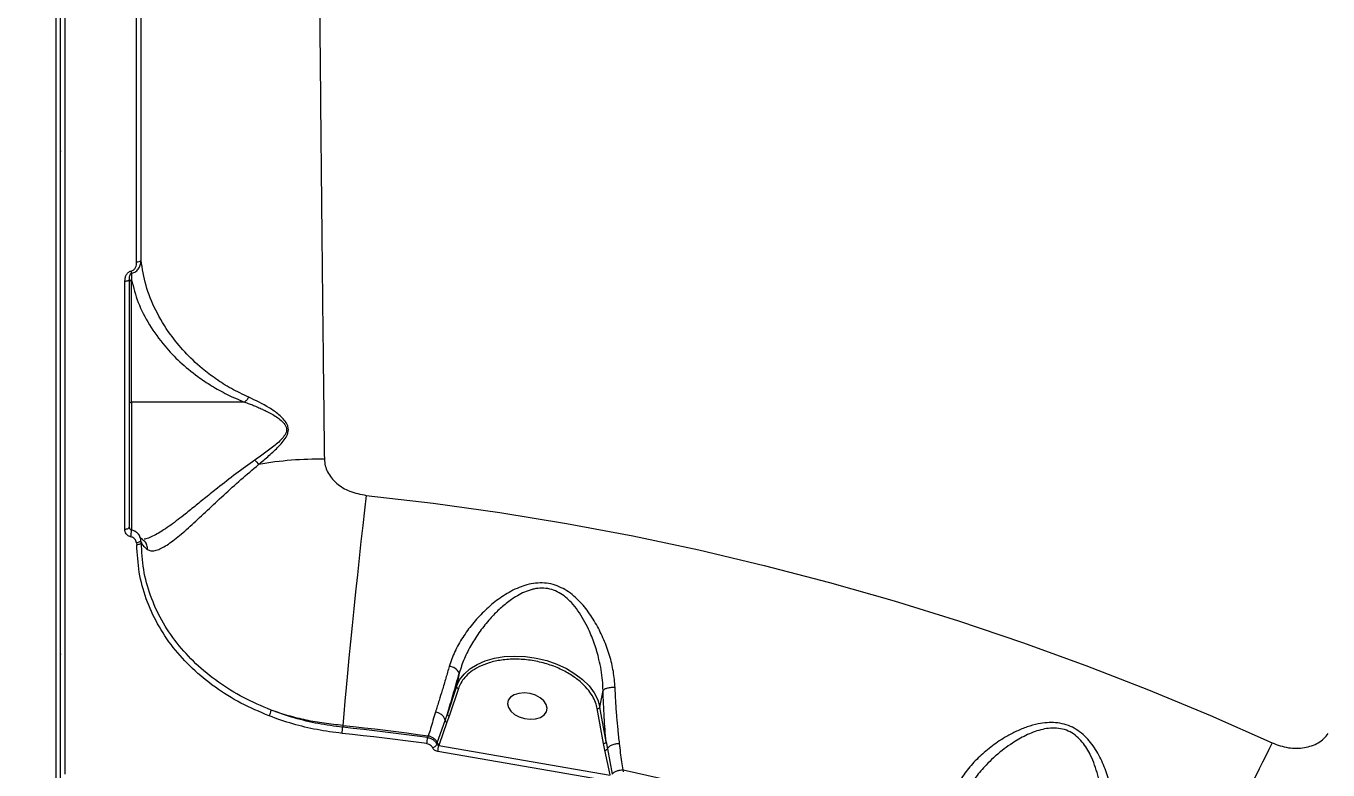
# Model space of a CAD drawing. Header units: millimetres. Extents: x -5609 to 5139, y -3980 to 3221.
# Drawn here: x 1279.1 to 1571.5, y -41.2 to 125.7 of the extents above; entities that cross this region are included whole.
import ezdxf

# ---------------------------------------------------------------- set-up
doc = ezdxf.new("R2010")
doc.units = ezdxf.units.MM
for name, color, linetype in [('DIKOM_ОБЪЕКТ', 7, 'Continuous'), ('DIKOM_РАЗМЕР_ЗОНА', 7, 'Continuous'), ('DIKOM_РАЗМЕР_ОБЪЕКТА', 7, 'Continuous')]:
    doc.layers.add(name, color=color, linetype=linetype)
doc.styles.add('style1', font='arial.ttf', dxfattribs={"width": 0.8})
doc.dimstyles.new('1-50', dxfattribs={"dimtxt": 300, "dimasz": 200, "dimexe": 100, "dimexo": 0, "dimgap": 100, "dimtad": 1, "dimtxsty": 'style1', "dimcen": 200, "dimclrd": 7, "dimclre": 7, "dimclrt": 7, "dimadec": 1, "dimazin": 2, "dimtfac": 1, "dimtmove": 0, "dimatfit": 2, "dimfxl": 0, "dimlwd": 25, "dimlwe": 18, "dimarcsym": 0})

# ---------------------------------------------------------------- blocks, each defined once
blk = doc.blocks.new('A$Cc336a1e3')
at = {"color": 8, "linetype": 'Continuous', "lineweight": 15}
for p, q in [((4106, 1498.9), (4106, 1079.9)), ((4123, 1314.23), (4123, 1285.4)), ((4122.57, 1285.91), (4122.5, 1286.22)), ((4125.11, 1283.37), (4124.9, 1283.96))]:
    blk.add_line(p, q, dxfattribs=at)
at = {"color": 7, "linetype": 'Continuous', "lineweight": 15}
for p, q in [((4122.96, 1343.13), (4123, 1341.64)), ((4123, 1314.23), (4123, 1341.64)), ((4148.33, 1314.23), (4123, 1314.23)), ((4125.18, 1282.68), (4125.11, 1283.37)), ((4125.49, 1283.41), (4125.47, 1283.38)), ((4124.12, 1282.65), (4124.17, 1282.21)), ((4196.56, 1253.41), (4195.97, 1250.43)), ((4195.97, 1250.43), (4193.92, 1244.27)), ((4196.38, 1249.93), (4194.33, 1243.77)), ((4228.13, 1245.8), (4228.87, 1249.52)), ((4228.98, 1237.64), (4227.56, 1245.44)), ((4229.54, 1238), (4228.13, 1245.8)), ((4191.65, 1237.74), (4193.41, 1242.81)), ((4193.41, 1242.81), (4193.92, 1244.27)), ((4194.33, 1243.77), (4193.82, 1242.37)), ((4170.4, 1241.68), (4170.4, 1241.26)), ((4193.82, 1242.37), (4192.04, 1237.42)), ((4189.62, 1239.35), (4189.48, 1238.94)), ((4191.55, 1237.42), (4191.65, 1237.74)), ((4192.04, 1237.42), (4191.97, 1237.19)), ((4191.97, 1237.19), (4230.45, 1230.49)), ((4229.29, 1236.14), (4228.98, 1237.64)), ((4229.54, 1238), (4229.84, 1236.45)), ((4230.2, 1229.13), (4191.75, 1235.83)), ((4230.43, 1230.58), (4229.29, 1236.14)), ((4229.84, 1236.45), (4230.91, 1230.76)), ((4233.44, 1231.23), (4233.36, 1231.68))]:
    blk.add_line(p, q, dxfattribs=at)
at = {"color": 7, "linetype": 'Continuous', "lineweight": 15, "flags": 128}
for points in [[(4121.5, 1341.38), (4121.69, 1341.38), (4121.88, 1341.4), (4122.05, 1341.44), (4122.21, 1341.48), (4122.33, 1341.54), (4122.42, 1341.61), (4122.48, 1341.68), (4122.5, 1341.75)], [(4175.68, 1293.3), (4175.3, 1289.99), (4174.9, 1286.52), (4174.5, 1282.92), (4174.1, 1279.22), (4173.69, 1275.45), (4173.29, 1271.66), (4172.89, 1267.86), (4172.51, 1264.11), (4172.14, 1260.43), (4171.79, 1256.86), (4171.46, 1253.42), (4171.15, 1250.16), (4170.87, 1247.1), (4170.62, 1244.26), (4170.4, 1241.68)], [(4175.68, 1293.3), (4190.72, 1291.54), (4205.71, 1289.44), (4220.66, 1286.99), (4235.53, 1284.19), (4250.34, 1281.06), (4265.07, 1277.58), (4279.71, 1273.76), (4294.26, 1269.61), (4308.7, 1265.12), (4323.04, 1260.3), (4337.25, 1255.14), (4351.34, 1249.67), (4365.29, 1243.87), (4379.11, 1237.75)], [(4121.49, 1285.71), (4121.69, 1285.72), (4121.88, 1285.75), (4122.05, 1285.79), (4122.2, 1285.86), (4122.33, 1285.94), (4122.42, 1286.02), (4122.48, 1286.12), (4122.5, 1286.22)], [(4122.96, 1285.51), (4122.96, 1285.51), (4122.93, 1285.51)], [(4124.12, 1282.65), (4124.33, 1282.69), (4124.52, 1282.76), (4124.7, 1282.84), (4124.85, 1282.93), (4124.97, 1283.04), (4125.06, 1283.15), (4125.11, 1283.26), (4125.11, 1283.37)], [(4195.97, 1250.43), (4196.64, 1251.87), (4197.64, 1253.19), (4198.96, 1254.37), (4200.56, 1255.37), (4202.41, 1256.17), (4204.47, 1256.76), (4206.69, 1257.12), (4209.02, 1257.24), (4211.43, 1257.13), (4213.84, 1256.78), (4216.21, 1256.21), (4218.48, 1255.42), (4220.62, 1254.43), (4222.56, 1253.27), (4224.27, 1251.95), (4225.71, 1250.52), (4226.85, 1248.99), (4227.66, 1247.4), (4228.13, 1245.8)], [(4211.26, 1243.19), (4212.52, 1243.05), (4213.73, 1243.15), (4214.79, 1243.48), (4215.62, 1244.02), (4216.14, 1244.71), (4216.31, 1245.51), (4216.12, 1246.36), (4215.58, 1247.17), (4214.75, 1247.89), (4213.68, 1248.46), (4212.46, 1248.83), (4211.2, 1248.97), (4209.98, 1248.87), (4208.92, 1248.54), (4208.1, 1248.01), (4207.58, 1247.31), (4207.41, 1246.51), (4207.6, 1245.66), (4208.13, 1244.85), (4208.97, 1244.13), (4210.04, 1243.56), (4211.26, 1243.19)], [(4189.3, 1237.58), (4186.92, 1237.9), (4184.54, 1238.21), (4182.17, 1238.51), (4179.79, 1238.81), (4177.4, 1239.09), (4175.02, 1239.37), (4172.64, 1239.63), (4170.25, 1239.89)], [(4170.4, 1241.68), (4172.8, 1241.42), (4175.21, 1241.16), (4177.61, 1240.88), (4180.02, 1240.59), (4182.42, 1240.3), (4184.82, 1239.99), (4187.22, 1239.67), (4189.62, 1239.35)], [(4189.48, 1238.94), (4187.1, 1239.26), (4184.72, 1239.58), (4182.33, 1239.88), (4179.95, 1240.17), (4177.56, 1240.46), (4175.17, 1240.73), (4172.79, 1241), (4170.4, 1241.26)], [(4233.36, 1231.68), (4241.67, 1229.84), (4249.96, 1227.89), (4258.21, 1225.83), (4266.43, 1223.64), (4274.62, 1221.34), (4282.78, 1218.93), (4290.9, 1216.4), (4298.98, 1213.76)]]:
    blk.add_lwpolyline(points, dxfattribs=at)
at = {"color": 8, "linetype": 'Continuous', "lineweight": 15, "flags": 128}
blk.add_lwpolyline([(4125.11, 1283.37), (4125, 1283.74), (4124.88, 1284.02)], dxfattribs=at)
at = {"color": 7, "linetype": 'Continuous', "lineweight": 15}
for centre, radius, start, end in [((4124.33, 1346.78), 1.1, 259.8013, 317.3378), ((4130.14, 1344.66), 7.34, 188.1224, 192.0373), ((4122.97, 1341.17), 0.471, 86.3248, 175.7932), ((4182.34, 1326.88), 40.75, 219.0323, 220.8756), ((4164.92, 1225.86), 75.55, 88.9637, 100.2115), ((4194.12, 1252.2), 2.73, 26.3809, 85.5314), ((4196.45, 1250.41), 0.48, 177.1409, 261.4836), ((4227.62, 1245.98), 0.54, 263.9804, 340.7519), ((4150.76, 1245.6), 3.62, 329.9888, 351.9048), ((4193.93, 1242.88), 0.521, 187.1925, 258.2783), ((4194.39, 1244.24), 0.47, 176.5001, 257.6791), ((4194.5, 1244.45), 0.702, 252.2797, 255.6818), ((4125.82, 1245.17), 44.74, 353.2254, 354.9889), ((4155.71, 1242.8), 33.99, 351.1576, 353.4791), ((4192.16, 1237.96), 0.558, 203.8166, 257.7066), ((4172.35, 1239.62), 19.77, 348.9448, 352.9448), ((4229.03, 1238.18), 0.539, 263.9502, 340.8039), ((4778.82, 1032.84), 449.17, 152.8586, 159.4653), ((4229.32, 1236.72), 0.582, 266.9808, 331.9192)]:
    blk.add_arc(centre, radius, start, end, dxfattribs=at)
at = {"color": 8, "linetype": 'Continuous', "lineweight": 15}
blk.add_arc((4117.21, 1285.4), 5.75, 346.0493, 1.0406, dxfattribs=at)
at = {"color": 7, "linetype": 'Continuous', "lineweight": 15}
for points, knots in [([(4107, 1912.36), (4107, 1910.96), (4107, 1908.16), (4107, 1902.55), (4107, 1895.94), (4107, 1888.24), (4107, 1879.5), (4107, 1869.7), (4107, 1858.86), (4107, 1847.02), (4107, 1834.27), (4107, 1820.65), (4107, 1806.17), (4107, 1790.84), (4107, 1774.66), (4107, 1757.69), (4107, 1740.05), (4107, 1721.8), (4107, 1703), (4107, 1683.63), (4107, 1663.7), (4107, 1643.27), (4107, 1622.45), (4107, 1601.35), (4107, 1580.03), (4107, 1558.52), (4107, 1536.79), (4107, 1514.9), (4107, 1492.93), (4107, 1471.02), (4107, 1449.26), (4107, 1427.67), (4107, 1406.27), (4107, 1385.05), (4107, 1364.09), (4107, 1343.51), (4107, 1323.42), (4107, 1303.87), (4107, 1284.85), (4107, 1266.39), (4107, 1248.44), (4107, 1237.05), (4107, 1231.34)], [0, 0, 0, 0, 0.025167, 0.05022, 0.075177, 0.100074, 0.124962, 0.149949, 0.175068, 0.200171, 0.225182, 0.250091, 0.274974, 0.299918, 0.324972, 0.350099, 0.375174, 0.400098, 0.424991, 0.449904, 0.474889, 0.5, 0.525111, 0.550097, 0.57501, 0.599902, 0.624826, 0.649901, 0.675028, 0.700083, 0.725027, 0.749909, 0.774819, 0.799829, 0.824933, 0.850052, 0.875038, 0.899927, 0.924824, 0.94978, 0.974833, 1, 1, 1, 1]), ([(4108, 1913.35), (4108, 1911.92), (4108, 1909.07), (4108, 1903.33), (4108, 1896.57), (4108, 1888.72), (4108, 1880.04), (4108, 1870.63), (4108, 1860.62), (4108, 1851.99), (4108, 1845.23), (4108, 1840.67), (4108, 1835.98), (4108, 1831.19), (4108, 1826.29), (4108, 1818.05), (4108, 1806.11), (4108, 1790), (4108, 1773.23), (4108, 1755.88), (4108, 1738.41), (4108, 1720.94), (4108, 1703.58), (4108, 1689.79), (4108, 1679.84), (4108, 1673.84), (4108, 1667.81), (4108, 1661.77), (4108, 1655.72), (4108, 1649.65), (4108, 1638.31), (4108, 1621.62), (4108, 1599.44), (4108, 1577.25), (4108, 1555.14), (4108, 1535.87), (4108, 1519.48), (4108, 1505.95), (4108, 1492.53), (4108, 1479.24), (4108, 1466.09), (4108, 1453.08), (4108, 1440.24), (4108, 1424.47), (4108, 1405.84), (4108, 1384.45), (4108, 1363.41), (4108, 1342.79), (4108, 1322.63), (4108, 1302.99), (4108, 1283.91), (4108, 1265.47), (4108, 1247.64), (4108, 1236.34), (4108, 1230.7)], [0, 0, 0, 0, 0.025552, 0.050984, 0.076294, 0.101484, 0.126553, 0.149842, 0.173026, 0.196104, 0.205143, 0.214165, 0.223171, 0.232161, 0.241135, 0.250092, 0.276443, 0.302491, 0.328238, 0.353682, 0.378823, 0.402016, 0.424946, 0.447612, 0.455186, 0.46273, 0.470244, 0.477729, 0.485183, 0.492607, 0.500002, 0.526531, 0.552719, 0.578564, 0.604068, 0.629229, 0.644782, 0.660202, 0.675488, 0.690641, 0.705659, 0.720545, 0.735296, 0.749914, 0.775113, 0.80027, 0.825384, 0.850456, 0.875486, 0.900474, 0.925419, 0.950322, 0.975182, 1, 1, 1, 1]), ([(4163.1, 1859.17), (4163.11, 1857.22), (4163.11, 1853.32), (4163.12, 1846.6), (4163.14, 1839.27), (4163.16, 1831.29), (4163.18, 1823.45), (4163.2, 1815.95), (4163.21, 1808.95), (4163.23, 1801.67), (4163.25, 1794.11), (4163.27, 1786.31), (4163.3, 1778.25), (4163.33, 1767.59), (4163.37, 1754.05), (4163.42, 1737.32), (4163.48, 1720.05), (4163.54, 1704.79), (4163.59, 1691.86), (4163.62, 1681.43), (4163.67, 1670.91), (4163.71, 1660.3), (4163.75, 1649.63), (4163.8, 1638.9), (4163.85, 1627.15), (4163.91, 1614.38), (4163.97, 1600.58), (4164.04, 1586.78), (4164.11, 1573), (4164.18, 1559.26), (4164.25, 1545.32), (4164.33, 1531.2), (4164.42, 1516.91), (4164.5, 1502.74), (4164.59, 1488.69), (4164.68, 1474.79), (4164.8, 1458.42), (4164.94, 1439.68), (4165.1, 1418.7), (4165.27, 1398.19), (4165.45, 1378.06), (4165.64, 1358.32), (4165.85, 1338.87), (4166.06, 1319.82), (4166.21, 1307.54), (4166.29, 1301.4)], [0, 0, 0, 0, 0.025182, 0.050257, 0.075225, 0.100087, 0.124844, 0.143028, 0.161119, 0.179116, 0.197019, 0.214827, 0.232542, 0.250163, 0.282871, 0.315161, 0.347035, 0.378492, 0.396282, 0.413936, 0.431454, 0.448835, 0.466081, 0.483191, 0.500164, 0.521591, 0.542805, 0.563807, 0.584596, 0.605174, 0.625539, 0.646847, 0.667953, 0.688858, 0.709563, 0.730066, 0.750369, 0.782153, 0.81358, 0.84465, 0.875361, 0.906467, 0.937368, 0.968702, 1, 1, 1, 1]), ([(4107, 1498.9), (4107, 1493.79), (4107, 1483.49), (4107, 1467.95), (4107, 1452.14), (4107, 1436.09), (4107, 1419.84), (4107, 1403.42), (4107, 1386.87), (4107, 1370.24), (4107, 1353.56), (4107, 1336.89), (4107, 1320.29), (4107, 1303.8), (4107, 1287.49), (4107, 1271.41), (4107, 1255.64), (4107, 1240.22), (4107, 1225.22), (4107, 1209.73), (4107, 1193.94), (4107, 1178.12), (4107, 1163.27), (4107, 1149.49), (4107, 1137.53), (4107, 1127.31), (4107, 1120.31), (4107, 1116.81), (4107, 1115.9)], [0, 0, 0, 0, 0.031619, 0.063724, 0.096309, 0.129848, 0.163861, 0.19834, 0.233732, 0.26957, 0.305845, 0.34296, 0.380476, 0.418382, 0.457019, 0.495993, 0.535295, 0.575183, 0.615328, 0.65572, 0.704681, 0.753929, 0.803399, 0.853029, 0.90275, 0.944186, 0.985574, 1, 1, 1, 1]), ([(4124.14, 1345.7), (4124.14, 1351.18), (4124.13, 1362.19), (4124.13, 1379.1), (4124.12, 1396.33), (4124.12, 1408.02), (4124.11, 1413.89)], [0, 0, 0, 0, 0.246883, 0.495844, 0.746884, 1, 1, 1, 1]), ([(4125.14, 1346.03), (4125.14, 1353.44), (4125.13, 1368.23), (4125.12, 1390.97), (4125.11, 1406.37), (4125.11, 1414.08)], [0, 0, 0, 0, 0.333514, 0.666491, 1, 1, 1, 1]), ([(4107.04, 1370.63), (4107.04, 1370.63), (4107.03, 1370.61), (4107.01, 1370.53), (4106.99, 1370.44), (4107, 1370.37), (4107, 1370.36)], [0, 0, 0, 0, 0.015549, 0.204916, 0.942104, 1, 1, 1, 1]), ([(4122.87, 1343.62), (4122.98, 1343.65), (4123.21, 1343.7), (4123.58, 1343.97), (4123.9, 1344.43), (4124.1, 1345.05), (4124.13, 1345.48), (4124.14, 1345.7)], [0, 0, 0, 0, 0.125685, 0.2512, 0.501187, 0.750978, 1, 1, 1, 1]), ([(4122.96, 1343.13), (4123.15, 1343.17), (4123.52, 1343.24), (4124.13, 1343.61), (4124.68, 1344.25), (4125.06, 1345.13), (4125.11, 1345.74), (4125.14, 1346.03)], [0, 0, 0, 0, 0.144752, 0.282655, 0.536381, 0.772397, 1, 1, 1, 1]), ([(4149.32, 1315.32), (4147.98, 1315.95), (4145.29, 1317.21), (4141.86, 1319.41), (4138.29, 1322.14), (4134.82, 1325.46), (4131.25, 1329.83), (4128.27, 1334.82), (4126.02, 1340.39), (4125.43, 1344.15), (4125.14, 1346.03)], [0, 0, 0, 0, 0.082541, 0.165763, 0.24874, 0.373281, 0.498895, 0.666662, 0.83332, 1, 1, 1, 1]), ([(4121.5, 1341.38), (4121.51, 1341.61), (4121.54, 1342.07), (4121.76, 1342.74), (4122.11, 1343.23), (4122.5, 1343.53), (4122.75, 1343.59), (4122.87, 1343.62)], [0, 0, 0, 0, 0.249062, 0.498938, 0.748904, 0.874412, 1, 1, 1, 1]), ([(4122.5, 1341.75), (4122.51, 1342.03), (4122.54, 1342.43), (4122.69, 1342.86), (4122.81, 1343.04), (4122.89, 1343.1), (4122.94, 1343.12), (4122.96, 1343.13)], [0, 0, 0, 0, 0.57144, 0.823274, 0.924624, 0.965478, 1, 1, 1, 1]), ([(4121.49, 1285.71), (4121.49, 1291.7), (4121.49, 1303.69), (4121.49, 1322.27), (4121.5, 1335), (4121.5, 1341.38)], [0, 0, 0, 0, 0.332809, 0.666143, 1, 1, 1, 1]), ([(4122.5, 1286.22), (4122.5, 1292.2), (4122.5, 1304.17), (4122.5, 1322.71), (4122.5, 1335.41), (4122.5, 1341.75)], [0, 0, 0, 0, 0.333321, 0.666685, 1, 1, 1, 1]), ([(4123, 1341.64), (4123.43, 1339.95), (4124.3, 1336.55), (4126.85, 1331.57), (4130.04, 1327.11), (4133.75, 1323.23), (4137.3, 1320.28), (4140.92, 1317.86), (4144.36, 1315.91), (4147.01, 1314.79), (4148.33, 1314.23)], [0, 0, 0, 0, 0.166001, 0.332566, 0.499545, 0.624701, 0.749231, 0.832963, 0.916744, 1, 1, 1, 1]), ([(4122.5, 1313.79), (4122.51, 1313.85), (4122.52, 1313.96), (4122.64, 1314.11), (4122.8, 1314.21), (4122.93, 1314.22), (4123, 1314.23)], [0, 0, 0, 0, 0.249954, 0.500027, 0.750031, 1, 1, 1, 1]), ([(4148.35, 1314.23), (4148.34, 1314.23), (4148.34, 1314.23), (4148.34, 1314.23), (4148.34, 1314.23), (4148.33, 1314.23)], [0, 0, 0, 0, 0.194973, 0.421182, 1, 1, 1, 1]), ([(4148.35, 1314.23), (4148.52, 1314.36), (4148.88, 1314.63), (4149.17, 1315.09), (4149.32, 1315.32)], [0, 0, 0, 0, 0.499949, 1, 1, 1, 1]), ([(4148.35, 1314.23), (4148.71, 1314.1), (4149.37, 1313.87), (4150.38, 1313.48), (4151.35, 1313.08), (4152.31, 1312.65), (4153.33, 1312.16), (4154.4, 1311.6), (4155.54, 1310.92), (4156.59, 1310.14), (4157.34, 1309.37), (4157.71, 1308.63), (4157.81, 1308.03), (4157.7, 1307.41), (4157.31, 1306.63), (4156.56, 1305.74), (4155.13, 1304.45), (4153.15, 1302.95), (4151.51, 1301.8), (4150.69, 1301.22)], [0, 0, 0, 0, 0.056327, 0.102924, 0.155309, 0.207876, 0.252733, 0.316119, 0.378914, 0.44103, 0.502191, 0.532112, 0.561441, 0.590879, 0.620856, 0.682046, 0.744811, 0.871974, 1, 1, 1, 1]), ([(4151.53, 1300.21), (4152.31, 1300.88), (4153.86, 1302.21), (4155.73, 1303.93), (4157.07, 1305.42), (4157.78, 1306.44), (4158.13, 1307.34), (4158.24, 1308.05), (4158.14, 1308.74), (4157.8, 1309.58), (4157.1, 1310.48), (4155.77, 1311.7), (4153.19, 1313.47), (4150.87, 1314.58), (4149.32, 1315.32)], [0, 0, 0, 0, 0.124296, 0.24931, 0.312372, 0.375884, 0.408195, 0.440655, 0.473018, 0.505323, 0.568888, 0.631352, 0.755411, 1, 1, 1, 1]), ([(4166.29, 1301.4), (4166.33, 1300.91), (4166.41, 1299.93), (4167.16, 1298.03), (4168.9, 1295.89), (4171.98, 1294), (4174.43, 1293.54), (4175.68, 1293.3)], [0, 0, 0, 0, 0.118482, 0.237236, 0.48161, 0.737061, 1, 1, 1, 1]), ([(4126.57, 1281.13), (4126.81, 1281.01), (4127.3, 1280.77), (4128.25, 1280.85), (4129.35, 1281.23), (4130.98, 1282.12), (4133.33, 1283.87), (4136.52, 1286.67), (4139.99, 1289.91), (4143.67, 1293.35), (4147.52, 1296.85), (4150.19, 1299.09), (4151.53, 1300.21)], [0, 0, 0, 0, 0.062485, 0.125537, 0.188143, 0.250783, 0.375723, 0.500865, 0.625324, 0.750541, 0.874746, 1, 1, 1, 1]), ([(4122.79, 1284.02), (4122.69, 1284.04), (4122.48, 1284.09), (4122.12, 1284.29), (4121.78, 1284.65), (4121.54, 1285.16), (4121.51, 1285.53), (4121.49, 1285.71)], [0, 0, 0, 0, 0.124879, 0.250381, 0.499816, 0.749652, 1, 1, 1, 1]), ([(4122.96, 1285.51), (4122.95, 1285.51), (4122.89, 1285.52), (4122.78, 1285.57), (4122.58, 1285.75), (4122.52, 1285.97), (4122.48, 1286.13)], [0, 0, 0, 0, 0.026264, 0.142234, 0.380516, 1, 1, 1, 1]), ([(4124.12, 1282.65), (4124.08, 1282.8), (4123.99, 1283.11), (4123.71, 1283.52), (4123.38, 1283.8), (4123.06, 1283.96), (4122.88, 1284), (4122.79, 1284.02)], [0, 0, 0, 0, 0.250647, 0.500096, 0.749878, 0.875215, 1, 1, 1, 1]), ([(4124.95, 1283.87), (4124.87, 1284.06), (4124.69, 1284.42), (4124.26, 1284.91), (4123.69, 1285.33), (4123.21, 1285.45), (4122.96, 1285.51)], [0, 0, 0, 0, 0.228652, 0.466693, 0.722595, 1, 1, 1, 1]), ([(4124.9, 1283.96), (4124.89, 1284), (4124.79, 1284.28), (4124.42, 1284.72), (4124.03, 1285.14), (4123.76, 1285.23), (4123.76, 1285.23)], [0, 0, 0, 0, 0.074557, 0.521955, 0.99215, 1, 1, 1, 1]), ([(4125.57, 1283.27), (4125.42, 1283.38), (4125.13, 1283.59), (4125.02, 1283.73), (4125.02, 1283.72), (4125.02, 1283.71)], [0, 0, 0, 0, 0.464981, 0.863726, 1, 1, 1, 1]), ([(4125.18, 1282.68), (4125.15, 1282.62), (4125.11, 1282.5), (4124.87, 1282.34), (4124.54, 1282.23), (4124.29, 1282.22), (4124.17, 1282.21)], [0, 0, 0, 0, 0.241266, 0.500018, 0.758881, 1, 1, 1, 1]), ([(4153.89, 1243.8), (4151.75, 1244.71), (4147.46, 1246.53), (4141.69, 1250.15), (4136.56, 1254.34), (4132.2, 1259.11), (4128.7, 1264.37), (4126.15, 1270.04), (4124.51, 1276.01), (4124.29, 1280.14), (4124.17, 1282.21)], [0, 0, 0, 0, 0.124824, 0.249214, 0.374558, 0.498947, 0.624294, 0.749045, 0.873924, 1, 1, 1, 1]), ([(4154.34, 1245.1), (4152.24, 1245.99), (4148.03, 1247.78), (4142.37, 1251.31), (4137.33, 1255.41), (4133.05, 1260.09), (4129.62, 1265.23), (4127.12, 1270.77), (4125.51, 1276.62), (4125.29, 1280.66), (4125.18, 1282.68)], [0, 0, 0, 0, 0.124996, 0.249513, 0.374923, 0.499325, 0.62463, 0.749297, 0.874059, 1, 1, 1, 1]), ([(4125.18, 1282.68), (4125.31, 1282.42), (4125.58, 1281.9), (4126.24, 1281.39), (4126.57, 1281.13)], [0, 0, 0, 0, 0.501558, 1, 1, 1, 1]), ([(4231.57, 1250.21), (4231.47, 1251.4), (4231.27, 1253.78), (4230.37, 1257.39), (4229.1, 1260.93), (4227.42, 1264.36), (4225.34, 1267.58), (4223.19, 1270.01), (4221.17, 1271.64), (4219.48, 1272.64), (4217.66, 1273.35), (4215.7, 1273.69), (4213.71, 1273.64), (4211.8, 1273.26), (4209.95, 1272.63), (4207.62, 1271.52), (4204.92, 1269.74), (4202.04, 1267.24), (4199.49, 1264.46), (4197.3, 1261.44), (4195.48, 1258.25), (4194.71, 1256.03), (4194.33, 1254.92)], [0, 0, 0, 0, 0.061031, 0.122058, 0.183992, 0.245964, 0.308726, 0.372018, 0.405257, 0.43616, 0.468589, 0.50107, 0.533245, 0.565712, 0.596361, 0.629327, 0.692101, 0.754282, 0.816246, 0.877522, 0.938935, 1, 1, 1, 1]), ([(4228.87, 1249.52), (4228.84, 1250.28), (4228.78, 1251.8), (4228.46, 1254.14), (4227.9, 1256.87), (4227, 1259.95), (4225.81, 1262.92), (4224.53, 1265.4), (4223.26, 1267.42), (4221.91, 1269.12), (4220.48, 1270.48), (4219.01, 1271.51), (4217.36, 1272.23), (4215.57, 1272.54), (4214.07, 1272.44), (4212.9, 1272.19), (4211.76, 1271.83), (4210.38, 1271.23), (4208.95, 1270.38), (4207.69, 1269.5), (4206.58, 1268.62), (4205.52, 1267.68), (4204.49, 1266.67), (4203.42, 1265.53), (4202.33, 1264.24), (4201.22, 1262.79), (4200.21, 1261.32), (4198.98, 1259.29), (4197.62, 1256.69), (4196.92, 1254.5), (4196.56, 1253.41)], [0, 0, 0, 0, 0.0408, 0.081922, 0.124553, 0.187175, 0.249495, 0.291763, 0.333501, 0.374761, 0.406166, 0.4374, 0.468792, 0.500152, 0.531438, 0.546741, 0.56292, 0.594109, 0.625463, 0.65014, 0.674829, 0.699548, 0.724314, 0.750209, 0.781535, 0.812691, 0.845702, 0.87489, 0.93748, 1, 1, 1, 1]), ([(4107.04, 1257.71), (4107.04, 1257.71), (4107.03, 1257.69), (4107.01, 1257.61), (4106.99, 1257.52), (4107, 1257.45), (4107, 1257.45)], [0, 0, 0, 0, 0.015561, 0.205242, 0.943617, 1, 1, 1, 1]), ([(4194.33, 1254.92), (4194.08, 1254.04), (4193.54, 1252.21), (4192.78, 1249.67), (4192, 1247.11), (4191.51, 1245.55), (4191.24, 1244.7)], [0, 0, 0, 0, 0.240295, 0.50063, 0.728481, 1, 1, 1, 1]), ([(4227.56, 1245.44), (4227.45, 1245.9), (4227.22, 1246.86), (4226.48, 1248.36), (4225.34, 1249.96), (4223.71, 1251.59), (4221.55, 1253.16), (4218.9, 1254.56), (4215.84, 1255.66), (4212.54, 1256.36), (4209.21, 1256.61), (4206.07, 1256.4), (4203.28, 1255.79), (4200.96, 1254.86), (4199.14, 1253.73), (4197.82, 1252.49), (4196.89, 1251.23), (4196.54, 1250.35), (4196.38, 1249.93)], [0, 0, 0, 0, 0.046211, 0.097338, 0.153593, 0.214976, 0.281182, 0.351537, 0.42495, 0.5, 0.575047, 0.648464, 0.718819, 0.785025, 0.846409, 0.902664, 0.953791, 1, 1, 1, 1]), ([(4193.92, 1244.27), (4194.35, 1245.71), (4195.21, 1248.59), (4196.11, 1251.8), (4196.56, 1253.41)], [0, 0, 0, 0, 0.498647, 1, 1, 1, 1]), ([(4231.57, 1250.21), (4231.27, 1250.2), (4230.65, 1250.18), (4229.8, 1250.03), (4229.14, 1249.8), (4228.96, 1249.61), (4228.87, 1249.52)], [0, 0, 0, 0, 0.241275, 0.500025, 0.758725, 1, 1, 1, 1]), ([(4229.54, 1238), (4229.39, 1239.82), (4229.08, 1243.45), (4228.94, 1247.49), (4228.87, 1249.52)], [0, 0, 0, 0, 0.499666, 1, 1, 1, 1]), ([(4232.57, 1237.62), (4232.45, 1238.64), (4232.22, 1240.57), (4231.94, 1243.7), (4231.72, 1246.87), (4231.62, 1249.12), (4231.57, 1250.21)], [0, 0, 0, 0, 0.264908, 0.499062, 0.75774, 1, 1, 1, 1]), ([(4170.25, 1239.89), (4168.38, 1240.13), (4164.63, 1240.63), (4159.13, 1241.94), (4155.64, 1243.17), (4153.89, 1243.8)], [0, 0, 0, 0, 0.333882, 0.666019, 1, 1, 1, 1]), ([(4170.4, 1241.68), (4169.01, 1241.82), (4166.24, 1242.08), (4162.17, 1242.83), (4158.18, 1243.8), (4155.63, 1244.66), (4154.34, 1245.1)], [0, 0, 0, 0, 0.251192, 0.500424, 0.749451, 1, 1, 1, 1]), ([(4170.4, 1241.26), (4168.55, 1241.5), (4164.88, 1241.99), (4159.48, 1243.27), (4156.06, 1244.49), (4154.34, 1245.1)], [0, 0, 0, 0, 0.334013, 0.66598, 1, 1, 1, 1]), ([(4191.24, 1244.7), (4191.05, 1244.07), (4190.65, 1242.77), (4190.15, 1240.97), (4189.79, 1239.88), (4189.62, 1239.35)], [0, 0, 0, 0, 0.332974, 0.677088, 1, 1, 1, 1]), ([(4193.41, 1242.81), (4193.36, 1243.01), (4193.27, 1243.4), (4192.76, 1243.98), (4192.06, 1244.45), (4191.51, 1244.62), (4191.24, 1244.7)], [0, 0, 0, 0, 0.248068, 0.508088, 0.763705, 1, 1, 1, 1]), ([(4343.31, 1214.23), (4343.5, 1215.39), (4343.9, 1217.7), (4343.88, 1221.38), (4343.49, 1225.09), (4342.69, 1228.81), (4341.48, 1232.43), (4340.08, 1235.34), (4338.65, 1237.47), (4337.39, 1238.98), (4335.94, 1240.27), (4334.26, 1241.31), (4332.42, 1242), (4330.48, 1242.33), (4328.51, 1242.32), (4326.37, 1242.02), (4324.07, 1241.37), (4321.69, 1240.39), (4319.06, 1239.02), (4316.25, 1237.15), (4313.38, 1234.74), (4310.82, 1232.07), (4309.5, 1230.09), (4308.84, 1229.1)], [0, 0, 0, 0, 0.060845, 0.121612, 0.183354, 0.245191, 0.307739, 0.37055, 0.403623, 0.434356, 0.467555, 0.498926, 0.531461, 0.563761, 0.59464, 0.627844, 0.669954, 0.711774, 0.753549, 0.815744, 0.877335, 0.938875, 1, 1, 1, 1]), ([(4340.43, 1214.12), (4340.59, 1214.85), (4340.9, 1216.33), (4341.14, 1218.65), (4341.22, 1220.99), (4341.14, 1223.37), (4340.91, 1225.76), (4340.53, 1228.16), (4339.98, 1230.52), (4339.27, 1232.79), (4338.44, 1234.79), (4337.5, 1236.51), (4336.47, 1237.97), (4335.23, 1239.25), (4333.75, 1240.27), (4332.05, 1240.91), (4330.25, 1241.13), (4328.45, 1240.99), (4326.7, 1240.59), (4325.01, 1239.99), (4323.39, 1239.24), (4321.82, 1238.37), (4320.17, 1237.32), (4318.38, 1236.01), (4316.56, 1234.46), (4314.57, 1232.5), (4312.49, 1230.13), (4311.25, 1228.17), (4310.63, 1227.19)], [0, 0, 0, 0, 0.040892, 0.082102, 0.124425, 0.164473, 0.206795, 0.249469, 0.291944, 0.333526, 0.374616, 0.406044, 0.43735, 0.468777, 0.500015, 0.531436, 0.562695, 0.594046, 0.625273, 0.656664, 0.687821, 0.718936, 0.750164, 0.790643, 0.834501, 0.874988, 0.937543, 1, 1, 1, 1]), ([(4379.11, 1237.75), (4380.3, 1237.31), (4382.66, 1236.46), (4386.35, 1236.5), (4389.04, 1237.43), (4390.74, 1238.67), (4391.36, 1239.45), (4391.66, 1239.85)], [0, 0, 0, 0, 0.263282, 0.518664, 0.763104, 0.8824, 1, 1, 1, 1]), ([(4189.3, 1237.58), (4189.44, 1237.55), (4189.72, 1237.49), (4190.09, 1237.29), (4190.38, 1237.02), (4190.49, 1236.81), (4190.55, 1236.7)], [0, 0, 0, 0, 0.249278, 0.498957, 0.748999, 1, 1, 1, 1]), ([(4189.48, 1238.94), (4189.71, 1238.88), (4190.18, 1238.77), (4190.78, 1238.42), (4191.28, 1237.97), (4191.46, 1237.6), (4191.55, 1237.42)], [0, 0, 0, 0, 0.248916, 0.498549, 0.748753, 1, 1, 1, 1]), ([(4189.62, 1239.35), (4189.84, 1239.28), (4190.29, 1239.15), (4190.89, 1238.77), (4191.39, 1238.29), (4191.56, 1237.92), (4191.65, 1237.74)], [0, 0, 0, 0, 0.2415, 0.495516, 0.751853, 1, 1, 1, 1]), ([(4190.55, 1236.7), (4190.66, 1236.73), (4190.89, 1236.79), (4191.2, 1236.97), (4191.44, 1237.19), (4191.51, 1237.35), (4191.55, 1237.42)], [0, 0, 0, 0, 0.241809, 0.499984, 0.758142, 1, 1, 1, 1]), ([(4191.75, 1235.83), (4191.62, 1235.86), (4191.34, 1235.92), (4190.99, 1236.12), (4190.7, 1236.38), (4190.6, 1236.59), (4190.55, 1236.7)], [0, 0, 0, 0, 0.249351, 0.4991, 0.749253, 1, 1, 1, 1]), ([(4191.97, 1237.19), (4191.92, 1237.2), (4191.83, 1237.2), (4191.7, 1237.25), (4191.6, 1237.32), (4191.57, 1237.39), (4191.55, 1237.42)], [0, 0, 0, 0, 0.256241, 0.50871, 0.756242, 1, 1, 1, 1]), ([(4229.84, 1236.45), (4229.96, 1236.61), (4230.21, 1236.95), (4230.91, 1237.35), (4231.73, 1237.6), (4232.3, 1237.61), (4232.57, 1237.62)], [0, 0, 0, 0, 0.248161, 0.507904, 0.763387, 1, 1, 1, 1]), ([(4233.36, 1231.68), (4233.26, 1232.28), (4233.04, 1233.51), (4232.82, 1235.5), (4232.65, 1236.92), (4232.57, 1237.62)], [0, 0, 0, 0, 0.327822, 0.671612, 1, 1, 1, 1]), ([(4230.91, 1230.76), (4231.06, 1230.9), (4231.37, 1231.19), (4231.99, 1231.5), (4232.68, 1231.68), (4233.14, 1231.68), (4233.36, 1231.68)], [0, 0, 0, 0, 0.248254, 0.504297, 0.758157, 1, 1, 1, 1])]:
    blk.add_open_spline(points, degree=3, knots=knots, dxfattribs=at)
at = {"color": 8, "linetype": 'Continuous', "lineweight": 15}
for points, knots in [([(4150.69, 1301.22), (4149.26, 1300.19), (4146.41, 1298.15), (4142.74, 1295.29), (4139.68, 1292.83), (4137.13, 1290.77), (4134.33, 1288.54), (4131.87, 1286.66), (4129.81, 1285.26), (4128.37, 1284.4), (4127.09, 1283.81), (4126.25, 1283.49), (4125.88, 1283.47), (4125.84, 1283.47)], [0, 0, 0, 0, 0.145181, 0.289975, 0.386617, 0.479027, 0.576631, 0.714466, 0.78652, 0.856358, 0.92364, 0.991666, 1, 1, 1, 1]), ([(4126.57, 1281.13), (4126.56, 1281.46), (4126.54, 1281.96), (4126.26, 1282.56), (4125.97, 1282.98), (4125.68, 1283.15), (4125.54, 1283.24)], [0, 0, 0, 0, 0.382394, 0.589857, 0.802223, 1, 1, 1, 1])]:
    blk.add_open_spline(points, degree=3, knots=knots, dxfattribs=at)
blk = doc.blocks.new('*D2')
at = {"layer": 'Defpoints', "color": 0, "transparency": 16777216}
for p in [(-5158.5, 3221.44), (639.33, 3221.44), (2080.28, -2772.9)]:
    blk.add_point(p, dxfattribs=at)
at = {"layer": 'DIKOM_РАЗМЕР_ЗОНА', "color": 7, "lineweight": 18, "transparency": 16777216}
for p, q in [((639.33, 3221.44), (-5258.5, 3221.44)), ((2080.28, -2772.9), (-5258.5, -2772.9))]:
    blk.add_line(p, q, dxfattribs=at)
at = {"layer": 'DIKOM_РАЗМЕР_ЗОНА', "color": 7, "lineweight": 25, "transparency": 16777216}
blk.add_line((-5158.5, -2572.9), (-5158.5, 3021.44), dxfattribs=at)
at = {"layer": 'DIKOM_РАЗМЕР_ЗОНА', "color": 7, "transparency": 16777216}
for points in [[(-5191.83, 3021.44), (-5125.17, 3021.44), (-5158.5, 3221.44)], [(-5191.83, -2572.9), (-5125.17, -2572.9), (-5158.5, -2772.9)]]:
    blk.add_solid(points, dxfattribs=at)
at = {"layer": 'DIKOM_РАЗМЕР_ЗОНА', "color": 7, "transparency": 16777216, "insert": (-5411.67, 224.27), "char_height": 300, "attachment_point": 5, "rotation": 90, "style": 'style1'}
blk.add_mtext('6000', dxfattribs=at)
blk = doc.blocks.new('*D3')
at = {"layer": 'Defpoints', "color": 0, "transparency": 16777216}
for p in [(3639.92, 380.08), (-2820.17, -123), (3639.92, -3311)]:
    blk.add_point(p, dxfattribs=at)
at = {"layer": 'DIKOM_РАЗМЕР_ОБЪЕКТА', "color": 7, "lineweight": 18, "transparency": 16777216}
for p, q in [((3639.92, 380.08), (3639.92, -3411)), ((-2820.17, -123), (-2820.17, -3411))]:
    blk.add_line(p, q, dxfattribs=at)
at = {"layer": 'DIKOM_РАЗМЕР_ОБЪЕКТА', "color": 7, "lineweight": 25, "transparency": 16777216}
blk.add_line((-2620.17, -3311), (3439.92, -3311), dxfattribs=at)
at = {"layer": 'DIKOM_РАЗМЕР_ОБЪЕКТА', "color": 7, "transparency": 16777216}
for points in [[(-2620.17, -3277.67), (-2620.17, -3344.33), (-2820.17, -3311)], [(3439.92, -3277.67), (3439.92, -3344.33), (3639.92, -3311)]]:
    blk.add_solid(points, dxfattribs=at)
at = {"layer": 'DIKOM_РАЗМЕР_ОБЪЕКТА', "color": 7, "transparency": 16777216, "insert": (300, -3057.83), "char_height": 300, "attachment_point": 5, "style": 'style1'}
blk.add_mtext('6450', dxfattribs=at)

msp = doc.modelspace()

# ---------------------------------------------------------------- linework, layer by layer
at = {"layer": 'DIKOM_РАЗМЕР_ОБЪЕКТА'}
msp.add_circle((2594.5, 436), 1052.678, dxfattribs=at)

# ---------------------------------------------------------------- block references
at = {"layer": 'DIKOM_ОБЪЕКТ'}
msp.add_blockref('A$Cc336a1e3', (-2820.166, -1272.903), dxfattribs=at)

# ---------------------------------------------------------------- dimensions: what is measured, and where the dimension line sits
at = {"layer": 'DIKOM_РАЗМЕР_ЗОНА'}
dim = msp.add_linear_dim(base=(-5158.5, 3221.444), p1=(2080.276, -2772.903), p2=(639.334, 3221.444), angle=90, text='6000', dimstyle='1-50', dxfattribs=at)
dim.commit()
dim.dimension.update_dxf_attribs({"geometry": '*D2', "text_midpoint": (-5158.5, 224.27), "dimtype": 160})
at = {"layer": 'DIKOM_РАЗМЕР_ОБЪЕКТА'}
dim = msp.add_linear_dim(base=(3639.915, -3311), p1=(-2820.166, -123), p2=(3639.915, 380.085), text='6450', dimstyle='1-50', dxfattribs=at)
dim.commit()
dim.dimension.update_dxf_attribs({"geometry": '*D3', "text_midpoint": (300, -3311), "dimtype": 160})

doc.saveas('drawing.dxf')
